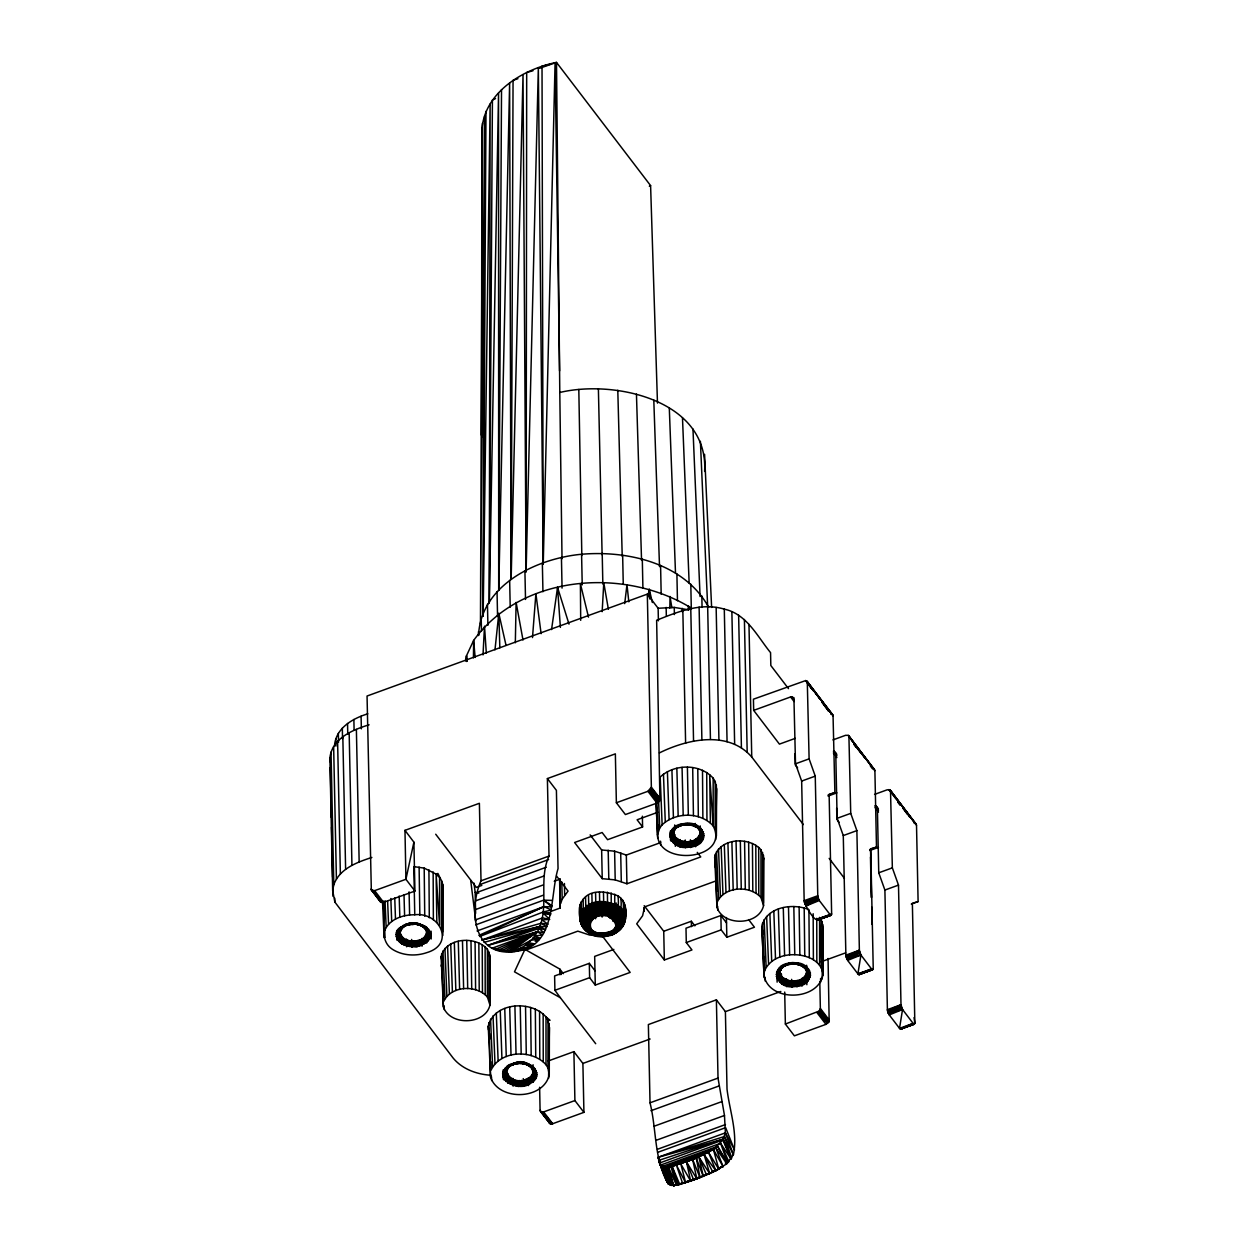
<?xml version="1.0" encoding="UTF-8"?>
<svg xmlns="http://www.w3.org/2000/svg" width="1248" height="1248" viewBox="0 0 1248 1248"><rect width="100%" height="100%" fill="white"/><g stroke="black" fill="none" stroke-linecap="round" stroke-linejoin="round"><path stroke-width="1.5" d="M481.494 435.209L481.884 135.268C480.402 94.848 521.227 69.498 556.499 62.4L650.598 185.609L657.478 403.104M489.965 1005.046L487.391 996.996L487.391 949.276C475.66 935.532 445.692 937.404 441.09 956.686L443.383 1006.855C449.842 1026.09 485.394 1025.107 489.965 1005.046L490.105 957.7L487.391 949.276M559.572 370.937L555.079 62.79L543.239 564.221L538.34 67.782L526.094 571.802L526.687 72.478L532.99 70.746M547.95 1067.929L546 1064.716L546.016 1016.98C531.367 999.851 493.974 1002.175 488.233 1026.23L490.558 1077.133C498.701 1101.36 543.504 1100.128 549.26 1074.856L549.401 1027.51L548.044 1020.334L546.016 1016.98L550.04 1020.287L548.044 1020.334L547.95 1067.929L549.26 1074.856M657.493 834.803L659.755 827.97L662.142 824.834L660.192 777.052C674.185 763.698 700.019 763.464 713.17 778.159L713.154 825.895C730.205 859.404 658.804 867.282 657.493 834.803L656.058 802.573M763.558 905.58L760.968 897.53L760.984 849.81C749.237 836.066 719.269 837.938 714.667 857.22L716.96 907.39C723.419 926.624 758.987 925.642 763.558 905.58L763.682 858.234L760.984 849.81M819.593 965.25L819.593 917.514L821.824 921.476L822.978 928.044L822.838 975.39C817.315 1001.848 766.99 1001.941 763.932 974.158L761.81 926.78C765.866 906.797 792.683 902.788 808.922 909.636L809.312 957.668C816.442 960.632 823.274 967.091 822.838 975.39M820.591 982.223L820.591 978.463M441.527 928.574L441.62 880.963L437.908 873.475L436.114 874.115L424.195 868.109L413.821 866.627L414.757 914.768C439.452 911.711 455.785 944.018 426.91 952.598C416.021 956.358 403.416 955.781 393.385 949.9C376.444 940.056 387.941 917.233 383.354 902.273M442.619 931.991L442.759 884.52L441.62 880.963M442.837 935.501L442.759 884.52M481.619 435.505L482.212 128.185M483.116 616.06L484.63 115.892L480.464 623.969L482.446 123.193M501.524 89.591L498.701 590.444L498.545 92.992L489.31 602.8L490.136 104.052L483.132 616.06L485.987 111.337M488.935 999.554L489.029 951.943M489.809 1002.269L489.934 954.782M548.574 1078.334L549.401 1027.51M549.058 1071.346L549.182 1023.875M715.104 829.109L715.198 781.498L713.17 778.159M715.728 839.514L716.555 788.689L715.198 781.498M716.212 832.525L716.336 785.054M716.414 836.035L716.555 788.689M762.512 900.089L762.606 852.478M763.386 902.803L763.511 855.317M822.151 978.869L822.978 928.044M822.635 971.88L822.76 924.409M481.931 436.925L482.352 316.025M526.094 571.802L523.021 74.584L511.15 579.337L513.053 80.309L517.92 78.702M489.278 602.8L492.414 100.027L495.55 98.545M607.417 892.18L607.542 905.081L605.623 915.954C593.674 911.477 582.176 929.651 597.714 932.974C619.726 946.748 636.433 907.904 617.9 895.814C554.83 871.837 577.918 969.946 623.594 924.503L623.501 913.24L624.718 910.634M821.824 921.476L821.543 968.479L819.593 917.514M411.622 923.005C407.706 925.392 396.084 925.626 396.115 934.518C396.583 945.032 410.015 948.137 418.517 946.078C446.129 936.827 420.404 915.923 402.901 925.626L404.29 926.312L411.622 923.005L398.845 928.684L401.482 928.637L407.191 923.988L404.29 926.312M586.326 930.821L585.562 927.56L590.008 922.865L582.613 919.261L580.273 914.332C594.937 901.196 639.21 930.602 599.882 933.41C599.212 938.808 591.911 933.707 592.363 930.212C582.707 935.189 578.354 919.043 580.538 912.35L586.872 919.105L588.058 932.084L593.861 933.161L605.514 932.958C605.639 940.618 592.067 933.722 588.058 932.084C577.933 926.359 579.883 913.879 580.07 904.285M473.444 657.899L473.632 640.427C521.648 574.142 624.796 567.013 691.392 608.119M669.864 608.135L670.004 596.45L671.876 607.776M584.189 917.124C580.991 922.849 585.967 937.31 593.892 931.336C595.296 936.718 609.664 939.354 609.414 932.334L619.414 927.904L624.92 920.681C622.814 938.558 586.154 942.037 586.716 921.976C591.926 906.142 627.526 912.818 616.559 930.15C607.636 942.63 575.718 929.136 593.798 916.656C605.904 907.608 629.959 924.784 609.523 933.457L606.637 933.145C610.88 940.196 621.442 927.514 623.719 923.286M515.33 642.782L516.11 602.425L523.006 640.037M658.398 620.833L658.133 608.275L647.322 594.126L367.052 696.025L371.327 889.949L380.344 901.742L382.465 902.71L414.929 891.072L405.928 879.278L404.976 830.341L479.388 803.291L481.01 880.807C468.296 909.652 473.101 957.544 514.691 951.522C556.982 947.482 549.26 897.577 558.043 868.592L556.405 790.358L547.388 778.565L615.358 753.854L616.372 802.76L625.388 814.554L656.947 803.088L659.927 800.545L656.635 620.272C677.836 611.77 701.173 602.207 724.292 609.133C746.772 613.954 757.318 636.433 770.562 652.642L770.827 665.512L788.471 688.631M498.732 590.444L509.621 83.07L511.087 579.353M611.208 892.96L611.239 905.83L607.792 916.406C601.115 910.057 589.836 907.234 581.49 911.726L580.273 914.332M682.796 824.99L680.176 825.88L679.037 825.037L685.058 824.788L685.199 823.54C705.463 819.952 711.766 846.222 689.161 847.08C668.413 851.261 661.986 824.398 685.199 823.54L682.547 825.193L676.478 826.16L678.007 826.847L682.796 824.99L682.921 823.898L672.422 829.218L674.528 829.452L678.803 825.396L671.018 831.059L674.123 830.482L677.087 826.488L670.098 833.024L673.39 832.057L675.667 827.752L670.472 839.108L673.686 836.94L673.873 830.7L671.611 840.996L674.606 838.469L674.154 835.396L675.215 840.98L677.633 845.442L679.692 840.294L675.043 836.862L676.946 842.26L680.3 846.362L681.751 841.012L679.692 840.294L683.701 844.6L689.161 847.08L688.6 841.558C696.15 841.792 703.622 833.617 698.662 826.628L696.946 827.237L692.281 825.193L681.814 824.226C697.242 820.622 714.652 838.796 691.688 845.567C669.536 851.62 663.156 824.32 687.523 823.446L687.632 824.694L692.047 824.086L695.947 825.755L700.175 831.012L703.451 831.73L700.456 835.91C695.854 848.812 667.212 844.334 674.575 829.171L669.817 837.112L672.313 836.191L673.655 833.851L675.246 844.21L677.851 839.342L681.252 844.085L686.15 847.189L686.275 841.651L681.751 841.012L686.26 844.802L692.094 846.612L690.877 841.199L695.885 842.65L701.501 841.62L698.131 837.33L701.329 836.8L704.09 833.726L701.579 833.305L700.128 831.23M788.986 964.548L791.497 964.142L791.622 962.894C768.409 963.752 774.836 990.631 795.584 986.435C816.114 986.107 813.727 961.381 793.946 962.801L782.917 965.515L784.43 966.202L789.344 963.253L789.22 964.345L788.237 963.581C797.332 959.462 803.306 968.713 809.874 971.084L806.894 975.265C799.64 993.158 763.948 975.796 787.192 963.877L786.599 965.234L780.686 966.935L782.527 967.403L785.226 964.751L777.442 970.414L780.562 969.836L783.51 965.843L776.131 974.423L779.501 973.05L780.296 970.055L778.034 980.351L781.466 976.217L779.984 971.63L779.641 982.067L782.324 979.196L782.714 977.543L781.466 976.217L783.37 981.614L786.724 985.717L788.174 980.366L782.714 977.543L785.413 982.66L789.594 986.31L790.39 980.819L788.174 980.366L792.683 984.157L798.533 985.967L797.3 980.554C804.164 979.867 809.437 972.02 805.1 965.983L803.369 966.592L794.196 963.004L794.056 964.049L785.46 964.392L786.599 965.234L791.622 962.894M614.749 894.192L614.687 907.031L609.804 917.108C604.079 909.199 592.441 906.142 583.346 909.293L581.49 911.726L582.769 915.642L586.139 919.183L590.694 921.383L584.906 925.486L584.407 928.777L591.131 928.902L591.599 932.615L595.795 935.111L597.714 932.974M407.129 924.768C384.54 932.802 406.552 951.241 421.309 945.266L419.437 940.025L425.958 939.713L430.232 937.279C423.727 936.562 428.797 929.386 425.084 926.094L423.509 926.718L414.18 923.099L408.236 923.692L408.907 924.643L416.239 923.099C415.834 925.018 419.406 925.532 420.03 923.941L426.052 929.152L427.331 932.318L430.513 933.192C424.024 941.975 402.698 945.781 399.984 931.741L400.062 939.167L401.669 943.675L404.274 938.808L410.077 944.33L415.584 946.546L415.022 941.023L422.432 942.349L427.908 941.086L424.554 936.796L427.331 932.318L427.112 927.592C422.448 928.98 419.281 921.851 414.18 923.099C414.695 924.83 410.904 924.955 411.169 923.224L416.645 924.331L417.175 923.348M483.007 654.904L484.505 626.168L486.33 653.25M623.501 913.24L616.262 919.714L616.403 930.93L615.17 933.145L601.895 935.984L595.686 932.272C579.93 939.323 580.039 909.09 596.95 910.447C613.891 903.724 635.185 926.718 610.974 934.534L608.743 932.537C621.863 933.457 628.649 919.339 625.248 907.936M667.243 1182.199L659.35 1162.434L668.148 1183.837L673.702 1185.6L690.674 1181.092L715.884 1170.749L726.773 1163.744L733.403 1154.696L725.369 1132.856L724.48 1115.462L718.021 1078.085L716.383 999.835L648.367 1024.561L650.021 1102.811C656.573 1129.206 653.983 1157.723 667.243 1182.199L659.568 1163.011L722.857 1140.001L725.369 1132.856L658.055 1157.333L659.74 1160.796M602.16 611.676L603.782 582.8L608.4 609.32M617.9 895.814C619.102 903.583 618.509 912.959 611.614 918.029C607.386 908.731 595.234 905.221 585.78 907.109L583.346 909.293L584.516 913.349L587.605 917.28L591.755 919.994L584.766 923.348L583.05 926.515L583.518 928.06M535.205 941.288L538.762 939.713L533.083 937.981L539.947 938.2L534.659 936.062L542.459 934.97L537.42 931.726L487.781 945.438L539.105 928.418L543.785 932.708L537.42 931.726L504.754 951.272C519.792 952.536 533.224 941.632 539.105 928.418C549.026 905.346 538.465 879.263 549.011 856.081L547.388 778.565M688.288 609.866L688.522 606.013L688.927 609.82M595.795 935.111C591.973 935.641 587.886 931.164 590.273 927.482L585.562 927.56L582.083 925.704L585.187 921.227L593.143 918.746L588.463 914.207L585.78 907.109C602.129 891.212 639.881 912.756 613.751 929.37L620.022 929.51L623.719 924.097L625.295 915.268L625.092 905.221M619.211 917.857L619.039 930.088L614.468 933.379L610.272 934.128M620.584 897.796C622.175 905.549 620.974 915.268 613.142 919.168C610.958 908.809 598.244 904.472 588.728 905.252L588.51 895.206M532.49 637.588L535.891 593.674L541.102 633.672M622.721 900.073C624.671 907.811 622.877 917.779 614.359 920.462C614.656 909.542 601.489 903.942 592.098 903.755L591.88 893.708M621.644 915.673C623.906 923.161 621.988 931.632 613.626 933.348L610.678 931.679C625.451 931.897 629.179 908.45 614.952 904.238M681.814 824.226L684.762 823.758C684.481 825.505 688.288 825.396 687.757 823.633C699.208 822.931 708.115 839.764 693.716 843.617C683.81 849.81 663.499 837.314 676.728 827.674M624.234 902.569L624.92 920.431L621.691 927.326L619.024 929.963M494.988 649.818L498.81 613.376L506.048 645.419M795.257 738.364L779.423 744.12L753.667 710.377L790.592 696.961L793.915 697.648L795.506 763.807L801.653 781.076L804.164 900.697C804.913 906.064 816.005 923.926 818.033 918.856M831.246 915.205L817.19 920.166L831.246 915.205L831.636 913.91L829.124 794.29L834.881 792.605L833.04 715.244L805.709 680.566L753.433 699.192L753.667 710.377M551.273 911.274L560.18 908.029L560.149 878.67M726.523 922.912L720.876 915.502L685.994 928.184L686.291 942.536L691.954 949.946L664.342 959.993L636.714 923.816L642.595 915.751L644.592 906.89L716.617 880.698M515.393 1064.014L518.014 1063.436L518.045 1062.36L513.022 1064.7L511.883 1063.858L515.767 1062.719L510.853 1065.667L509.34 1064.981L515.393 1064.014L515.767 1062.719C527.218 1057.337 541.507 1074.356 525.876 1079.395C514.566 1086.587 496.969 1069.255 513.614 1063.343L513.022 1064.7L507.109 1066.4C492.398 1079.582 519.293 1092.343 530.275 1083.498C547.108 1074.715 527.452 1057.009 514.66 1063.046C524.363 1060.535 544.565 1071.658 528.731 1081.47C516.766 1089.598 493.943 1075.542 511.649 1064.216L503.864 1069.879L506.969 1069.302L509.933 1065.308L502.96 1071.845L506.236 1070.878L508.513 1066.572L502.554 1073.888L505.05 1073.264L506.407 1071.096L506.064 1081.532L509.137 1077.008L511.82 1082.125L516.017 1085.776L516.812 1080.284L521.664 1083.529L527.732 1084.621L525.876 1079.395L530.634 1080.269L535.735 1078.6L533.395 1077.289L532.054 1074.746L534.518 1073.873L536.297 1070.55L533.021 1069.832L529.136 1064.216L527.748 1065.012L520.619 1062.469C518.138 1065.542 510.323 1061.954 507.109 1066.4L509.574 1066.51M624.702 603.626L626.98 584.672L628.82 601.832M408.236 923.692C424.554 919.464 440.372 939.666 418.158 945.142L408.174 940.477L406.723 945.828L403.213 941.959L400.577 934.861L399.079 937.529L396.88 938.574L402.074 927.217L400.343 930.134L397.441 930.524L403.51 925.954L399.266 933.41L396.115 934.518L405.226 924.862L402.074 927.217L399.594 931.741L396.521 932.49L407.191 923.988M551.554 629.569L557.544 587.371L569.01 624.14M874.661 769.735L848.905 736.008L850.73 813.368L856.877 830.622L859.373 950.243L860.933 955.016L857.906 973.861L859.045 974.704L873.241 968.869L870.745 848.78L876.486 847.096L874.895 770.64L848.281 735.368L845.582 735.306L832.946 739.908M916.282 824.242L890.51 790.499L892.351 867.859L898.498 885.113L900.994 1004.734L902.538 1009.507L899.527 1028.352L900.666 1029.21L914.846 1023.36L912.366 903.287L918.107 901.586L916.516 825.146L889.886 789.859L887.203 789.797L874.567 794.399M400.842 929.479L399.079 937.529L399.641 942.178L402.698 937.654L407.597 943.816L412.573 946.655L412.698 941.117L420.233 943.332L426.067 942.724L423.134 938.075L428.314 934.643L429.874 931.195L426.816 930.68L422.698 924.862L420.966 925.517L418.47 923.551L411.466 924.222M647.322 594.126L651.362 787.145L647.93 791.294L616.372 802.76M819.796 981.568L820.357 1008.431L819.156 1011.083L785.366 1024.046L794.383 1035.84L825.942 1024.358L829.171 1021.285L828.064 958.464M647.899 596.825L649.272 589.274L652.361 602.503M900.666 1029.21L901.274 1027.853M490.948 1075.246C476.83 1074.403 462.181 1069.13 453.024 1057.914L334.838 902.039L332.67 890.542L329.893 757.91C331.968 738.379 352.716 729.768 369.096 724.807M334.604 744.744C336.336 727.787 353.028 718.271 367.801 713.825M332.67 890.542L333.809 884.738L331.032 752.107M465.473 661.003L466.518 655.715L473.632 640.427L475.145 657.478M478.514 635.544C480.87 584.61 536.858 558.418 581.584 554.252C628.274 550.274 684.403 563.316 708.677 607.246M442.26 891.758L442.978 888.155M441.667 953.784L443.383 1006.855M488.935 1022.627L490.558 1077.133M704.621 471.432C708.692 400.265 614.578 379.376 559.79 392.48L562.021 558.745M611.426 903.006C620.615 907.249 625.888 922.88 614.812 927.982L620.599 927.904L623.719 924.097L625.17 916.531L624.437 912.616L620.802 907.842M623.719 924.097L625.451 917.982L622.58 926.546M715.244 854.318L716.96 907.39M763.121 861.136L763.682 858.234M763.932 974.158L764.618 970.679L762.512 923.161M597.574 932.786C597.574 940.384 609.851 933.114 613.096 931.258L612.565 934.066C601.271 936.686 585.718 931.991 580.07 920.977C582.894 900.557 618.462 898.934 624.764 917.779L620.552 921.96L615.716 923.411C621.41 913.286 608.743 903.708 599.68 902.054L599.477 892.008M404.976 830.341L413.899 842.166L405.928 879.278L374.65 890.651L371.327 889.949L382.465 902.71L373.448 890.9M624.39 923.052L625.326 919.23L624.437 912.616M441.09 966.108L442.182 962.442L441.09 956.686M714.683 866.642L715.759 862.976L714.667 857.22M560.68 903.552L562.177 899.168L568.058 891.103L556.546 876.034M624.92 920.431L625.295 915.268M617.822 931.476L623.594 924.503M589.571 932.864L588.151 929.557L589.789 925.969L583.502 924.908L580.538 922.147C583.518 901.54 621.707 900.557 624.218 921.539L620.677 924.097L615.81 924.955C623.875 916.172 612.706 904.238 603.673 901.898L603.455 891.852M514.66 1063.046L523.021 1063.717L523.598 1062.703L527.748 1065.012M690.752 823.883L690.175 824.897L689.832 823.633L687.57 824.522M797.176 963.238L796.614 964.252L788.237 963.581M333.809 884.738C339.534 868.639 357.037 862.259 371.873 857.438M384.602 930.79C389.22 919.058 403.12 914.644 414.757 914.768M443.758 1001.317C451.23 985.592 476.393 984.547 487.391 996.996M491.041 1070.144C500.448 1050.332 532.147 1049.022 546 1064.716M717.335 901.852C724.807 886.127 749.97 885.082 760.968 897.53M764.618 970.679C771.872 954.346 794.243 951.553 809.312 957.668M400.343 930.134L396.24 936.577L398.518 935.797L400.078 933.317L401.466 940.649L404.056 944.908L406.115 939.76L412.667 944.533L418.517 946.078L417.284 940.664L424.367 941.132L429.312 939.245L425.63 935.392L428.204 932.864L428.719 929.308L425.88 929.152L422.37 925.22L418.47 923.551M621.863 925.72C617.666 931.476 609.398 937.17 602.144 933.598L601.801 936.218L598.182 935.875M623.22 925.595L620.022 929.51M675.246 829L669.708 835.052L672.204 834.444L673.561 832.276L673.218 842.712L676.276 838.188L678.974 843.305L683.171 846.955L683.966 841.464L688.818 844.709L694.886 845.801L693.03 840.575L697.788 841.448L702.889 839.779L700.549 838.469L699.208 835.926L703.81 837.814L699.364 840.044L694.996 839.701L697.429 844.678L691.33 844.303L686.275 841.651L693.716 843.617L699.66 843.258L696.712 838.609L700.549 838.469L704.215 835.77L700.783 834.272L700.69 828.126L698.677 828.516L695.947 825.755L684.762 823.758L694.902 826.192L696.29 825.396L700.175 831.012M725.306 1163.058L728.879 1161.763L720.58 1143.277L727.631 1162.933L717.616 1146.335L662.579 1166.35L668.772 1184.305L660.847 1164.992L665.137 1167.114L672.11 1166.412L696.259 1158.097L713.435 1149.548L722.857 1140.001L731.047 1159.018L720.58 1143.277L660.847 1164.992L668.148 1183.837M610.974 934.534L612.565 934.066M619.414 927.904C616.45 930.79 601.832 941.21 601.536 933.114L591.022 933.613L590.039 920.743L586.872 919.105M680.768 824.522L676.104 828.048M508.95 1066.868L513.614 1063.343M806.567 970.601L808.002 972.66L810.514 973.081L807.768 976.154L804.554 976.7L807.924 980.975L802.308 982.004L797.3 980.554L792.698 981.006L797.768 983.658L803.852 984.032L801.419 979.056L805.787 979.399L810.233 977.168L805.646 975.281L806.972 977.824L809.328 979.134L804.211 980.803L799.453 979.93L801.31 985.156L795.257 984.064L790.39 980.819L792.698 981.006L792.574 986.56L787.691 983.455L784.274 978.697L781.669 983.564L780.094 973.206L778.736 975.546L776.256 976.466L782.09 967.106L779.813 971.412L776.537 972.379L787.192 963.877M403.385 926.749C379.829 952.879 451.292 946.53 420.966 925.517M662.142 824.834C675.605 811.949 700.518 811.746 713.154 825.895L709.691 774.649L710.408 822.962M621.41 927.966L616.964 931.804L612.362 930.618C624.156 929.105 626.558 912.959 618.119 905.861M783.151 967.044L780.952 968.807L778.846 968.573L786.989 965M612.144 934.487L619.039 930.088M616.465 929.76L613.064 932.412L607.152 934.144L604.406 933.504L605.186 936.094L608.821 935.454M502.928 950.368L512.054 951.491L508.03 951.288L537.42 931.726L492.336 948.121L495.628 948.605M406.879 925.22L405.444 924.503L409.344 923.364L409.157 924.565L400.686 927.03L402.371 927.529L405.132 925.642M618.524 930.899L614.468 933.379M508.092 1067.82L505.268 1068.038L513.412 1064.466M859.045 974.704L873.241 968.869L859.654 973.346M678.007 826.847L680.566 825.646M402.371 927.529L404.804 926.141M512.054 951.491L501.54 950.929L537.42 931.726L511.29 951.007L518.138 950.477M520.478 1063.514L520.369 1062.266L518.014 1063.436L517.608 1062.578L525.486 1064.216L526.469 1063.296L532.1 1068.319L535.158 1068.662L533.629 1073.093C531.32 1086.961 502.226 1084.73 506.719 1069.52L504.457 1079.816L507.889 1075.682L509.792 1081.08L513.146 1085.183L514.597 1079.832L519.106 1083.623L524.94 1085.432L523.723 1080.019L528.731 1081.47L534.347 1080.44L530.977 1076.166L534.175 1075.62L536.936 1072.547L534.425 1072.126L532.99 1070.066M791.591 963.971C767.754 965.078 779.08 991.567 798.127 984.922C819.047 980.351 805.6 960.617 791.185 963.113L799.063 964.751L800.046 963.83L803.369 966.592M872.399 969.712L858.515 974.501L871.51 968.916L860.933 955.016L846.737 958.854L859.654 951.99L845.91 956.311L847.642 960.414L857.906 973.861L871.51 968.916L872.399 969.712L859.435 974.47L872.867 969.696M914.02 1024.202L900.136 1028.992L913.13 1023.407L902.538 1009.507L888.342 1013.345L901.274 1006.496L887.531 1010.802L889.262 1014.92L899.527 1028.352L913.13 1023.407L914.02 1024.202L901.056 1028.96L913.13 1024.062M817.892 896.875L804.289 901.82L806.021 905.923L818.719 899.418L817.768 895.752L815.256 776.131L809.11 758.862L807.284 681.517L833.04 715.244M649.334 186.202L650.598 185.609M475.722 924.862L543.738 900.136L551.803 906.89L543.956 906.641L479.606 936.515L543.66 911.836L551.476 910.026L543.956 906.641L477.048 930.961M887.531 1010.802L900.994 1004.734L887.39 1009.679L887.531 1010.802L889.262 1014.92L902.538 1009.507M612.893 921.211L616.262 919.714M611.614 934.658L615.748 932.646M478.858 935.376L543.956 906.641M499.106 949.853L495.284 949.354L537.42 931.726L498.373 950.29L506.75 950.867L501.54 950.929M846.238 957.59L859.654 951.99M846.737 958.854L860.075 953.285M887.858 1012.081L901.274 1006.496M888.342 1013.345L901.68 1007.776M806.021 905.923L819.312 900.526L830.201 914.784L816.286 919.37M847.642 960.414L860.933 955.016M539.542 68.312L556.499 62.4L559.79 392.48M520.416 1063.343L522.678 1062.454L522.818 1063.546C545.033 1065.137 533.848 1089.676 516.298 1084.715C494.504 1082.234 506.142 1058.616 523.302 1063.421M794.009 963.877L796.255 962.988L796.614 964.252L801.341 965.546L802.714 964.751L805.678 968.854L808.735 969.197L806.894 975.265L806.348 973.752L810.638 975.14L806.972 977.824L803.135 977.964L806.083 982.628L800.14 982.972L795.023 980.912L795.584 986.435L790.14 983.954L786.115 979.649L784.056 984.797L781.638 980.335L780.577 974.75L779.282 977.262L776.896 978.463L781.014 968.526C767.38 992.612 825.614 985.53 802.76 966.28L800.53 964.158L794.056 964.049L793.946 962.801M518.279 950.134L514.691 951.522L508.03 951.288M529.074 945.937L534.472 943.847L528.575 942.755M717.616 1146.335L726.773 1163.744L715.759 1147.77L666.962 1167.098L673.702 1185.6L678.974 1183.556M719.519 1167.941L723.044 1166.584L715.759 1147.77L665.137 1167.114L671.112 1185.366L663.718 1166.693L669.77 1185.023L662.579 1166.35M723.044 1166.584L719.363 1167.863L723.044 1166.584L713.435 1149.548L666.962 1167.098L671.939 1185.569L665.137 1167.114M817.643 920.15L830.778 915.221M487.781 945.438L539.885 926.437L546.889 926.656L541.164 923.239L481.915 939.978L542.646 917.904L549.572 919.339L543.41 913.318L550.883 913.567L543.66 911.836M659.412 752.903C687.32 739.05 728.348 730.174 751.748 757.006L803.353 824.585M657.821 812.261L637.104 819.78L642.595 826.956L607.589 839.686L602.113 832.51L574.61 842.509L602.238 878.67L615.202 879.887L626.933 883.771L700.752 856.924L697.273 852.368M795.506 763.807L809.11 758.862M481.01 880.807L549.011 856.081M480.574 884.302L548.59 859.576M481.806 885.425L476.33 887.406L435.708 834.226M478.202 891.992L546.218 867.251M801.653 781.076L815.256 776.131M475.987 900.713L544.003 875.987M475.145 909.698L543.161 884.972M554.237 881.275L559.588 879.325L560.18 908.029M590.132 834.896L601.645 849.966L614.609 851.183L626.324 855.067L660.535 842.618M475.316 919.932L543.332 895.19M828.079 795.07L834.881 792.605M828.079 796.052L836.878 792.854M845.77 955.188L859.373 950.243L845.91 956.311L843.274 835.567L837.127 818.314L850.73 813.368M601.848 908.45L616.496 903.131M843.274 835.567L856.877 830.622M869.684 849.576L876.486 847.096M869.7 850.543L878.483 847.361M613.86 949.416L594.672 956.389L595.28 985.093L630.162 972.41L602.534 936.25L589.571 935.033L577.84 931.148L524.363 950.602L514.504 971.818L560.399 997.776L595.702 1043.718M664.342 959.993L663.733 931.273L691.345 921.242L694.871 925.844M594.984 970.741L589.321 963.331L554.611 975.952L554.908 990.304L560.399 997.776M554.908 990.304L589.618 977.683L589.321 963.331M686.291 942.536L721.172 929.854L720.876 915.502M887.39 1009.679L884.894 890.058L878.748 872.804L892.351 867.859M804.164 900.697L817.768 895.752M804.617 903.084L818.22 898.139L805.116 904.363L818.719 899.418L819.312 900.526M721.172 929.854L726.835 937.264L754.447 927.233L748.628 919.62M884.894 890.058L898.498 885.113M819.733 918.247L831.636 913.91M817.939 919.698L831.542 914.753M911.305 904.067L918.107 901.586M548.278 1060.956L573.893 1051.643L582.894 1063.436L583.924 1112.358L552.646 1123.73L549.962 1123.668L540.088 1110.33L539.62 1087.304M821.137 961.756L845.614 952.864M582.894 1063.436L650.114 1039.007M724.448 1136.507L731.749 1158.113L723.216 1139.206L658.055 1157.333L724.448 1136.507L733.403 1154.696C737.927 1132.81 729.596 1110.782 727.022 1089.161L725.4 1011.629L780.827 991.474M540.088 1110.33L540.946 1111.874L543.644 1111.921L574.907 1100.564L573.893 1051.643M650.021 1102.811L718.021 1078.085M650.941 1110.72L718.942 1085.994M653.921 1126.304L721.937 1101.578M656.464 1140.188L724.48 1115.462M657.462 1149.283L725.478 1124.557M657.634 1152.372L725.65 1127.646L734.51 1149.938L725.369 1132.856M682.687 1183.354L696.852 1178.845L686.478 1161.841L690.674 1181.092L680.753 1163.838L685.682 1182.792L676.463 1165.226L682.734 1183.697L673.702 1185.6L668.32 1167.098L708.568 1152.466L718.786 1169.204L711.563 1171.825M679.037 1183.775L673.702 1185.6L700.066 1177.628L696.259 1158.097L668.32 1167.098L676.541 1185.257L670.909 1166.63L678.148 1184.898L680.909 1183.915L679.801 1184.524L672.11 1166.412L692.64 1159.517L700.066 1177.628L682.656 1183.354M901.056 1028.96L914.488 1024.202M712.218 1172.044L715.884 1170.749L708.568 1152.466M696.852 1178.845L692.64 1159.517L668.32 1167.098L704.106 1154.696L715.884 1170.749M705.728 1174.664L712.842 1172.246L704.106 1154.696L709.722 1173.666L697.117 1177.847M908.06 1025.606L913.162 1023.922M668.32 1167.098L698.864 1157.005L709.722 1173.666M605.514 932.958L597.761 934.846L591.022 933.613M666.494 1179.017L666.962 1181.669L658.648 1160.422L723.216 1139.206L731.047 1159.018M673.702 1185.6L679.177 1183.837M690.113 1180.312L706.54 1175.023L698.864 1157.005L703.295 1176.349L686.65 1181.56M521.586 949.447L530.213 946.842L525.658 945.142L534.472 943.847M522.818 1063.546L524.893 1062.906L525.486 1064.216M406.006 925.096L416.894 924.019M786.599 965.234L789.22 964.345M513.022 1064.7L515.642 1063.811M484.099 942.396L539.885 926.437L545.548 929.729L539.105 928.418M543.239 564.221L542.022 66.3L549.853 64.334M481.915 939.978L539.885 926.437M542.022 66.3L547.825 64.99M682.547 825.193L685.152 824.616M692.047 824.086L694.902 826.192M525.127 1064.014L526.952 1063.624L529.792 1066.057L531.508 1065.449L533.021 1069.832M408.595 924.331L414.118 923.785M408.907 924.643L411.559 924.175M606.809 932.755L609.414 932.334C605.686 933.894 594.095 939.37 593.783 932.006L585.515 930.212M609.398 933.488L597.636 933.941L584.922 929.386M609.289 934.409L601.614 935.158L590.616 932.896M609.102 935.064L597.932 935.501M530.213 946.842L520.697 948.168L524.503 949.744L514.504 950.414L518.341 951.163L511.29 951.007L531.461 939.978L538.762 939.713M609.523 933.457C628.508 932.833 618.977 907.92 603.564 911.461C591.677 908.778 576.67 924.784 590.538 932.88M796.396 964.08L802.37 965.11L806.598 970.367M527.264 1064.762L528.793 1064.575L531.523 1067.336L533.536 1066.946L533.629 1073.093L537.061 1074.606L533.395 1077.289L529.558 1077.43L532.506 1082.094L526.562 1082.437L521.446 1080.378L522.007 1085.9L516.547 1083.42L512.538 1079.114L510.479 1084.262L508.061 1079.801L507 1074.216L506.688 1078.334L508.092 1083.03L510.697 1078.163L514.098 1082.921L518.996 1086.025L519.121 1080.472L524.176 1083.124L530.275 1083.498L527.842 1078.522L532.21 1078.865L536.656 1076.634L533.317 1074.731L532.49 1068.522L529.183 1065.745M658.133 608.275L674.248 607.402L688.319 609.773M549.572 919.339L542.069 919.979L547.981 924.206L541.164 923.239M684.918 824.491L687.695 824.382M791.357 963.846L794.134 963.737M696.337 826.925L700.05 829.982L702.296 829.842L700.456 835.91L700.69 832.619L698.755 828.235L693.623 824.476L692.281 825.193M802.76 966.28L805.1 967.871L807.128 967.481L807.206 973.627L806.068 969.056L804.383 967.481M552.115 900.416L543.738 900.136L551.928 905.752M517.67 949.525L524.503 949.744M495.284 949.354L500.479 949.541M585.92 905.518L601.942 907.546L609.991 918.091M416.645 924.331L414.008 924.082L413.946 922.912M418.564 924.316L423.93 926.375L426.769 931.57M830.918 714.293L831.979 714.402L806.66 680.862L819.889 699.098M837.127 818.314L835.754 753.059L833.414 751.187L836.924 755.789M872.539 768.784L870.34 765.742L873.6 768.908L848.281 735.368L864.817 758.144M878.748 872.804L877.375 807.55L875.02 805.678L878.545 810.28M914.16 823.274L915.221 823.399L889.886 789.859M590.242 930.79L587.215 930.322L582.847 927.17L582.052 914.846M543.41 913.318L550.711 914.597M595.577 892.632L595.78 902.678C604.984 903.661 618.244 911.024 615.233 921.898L619.897 919.885L623.267 916.484L624.328 913.895L622.924 910.12M474.006 883.116L475.16 892.382L478.811 893.131M594.75 935.173L598.463 935.953M416.302 923.848L419.562 924.565M416.442 924.284L419.141 924.846M549.338 1123.028L552.646 1123.73L543.644 1111.921M422.51 926L425.88 929.152M587.09 929.152L584.548 928.356L581.365 924.721L579.914 918.278C584.36 898.794 618.899 897.842 625.17 916.531M591.583 934.066L595.249 935.282M418.782 924.768L421.45 925.657M424.102 927.186L425.178 927.701C437.315 947.014 390.842 948.854 400.998 928.637L398.034 940.462L401.45 936.328L405.288 943.02L409.578 946.421L410.389 940.93L417.815 944.034L423.852 944.143L421.403 939.167L427.175 938.122L430.638 935.236L427.44 933.988L426.644 932.287M588.058 932.084L592.254 934.253M420.638 925.049L423.509 926.718M582.426 926.094L584.407 927.17M607.62 902.226C616.746 905.393 625.404 919.464 615.498 926.5L622.783 924.986C626.496 899.699 572.489 904.457 584.407 928.777M525.377 949.603L559.806 969.072L563.316 973.674M799.063 964.751L798.47 963.44M580.928 923.614L582.27 924.893M588.744 932.599L586.763 929.526L589.696 924.409L584.766 923.348L581.131 920.65L587.605 917.28L596.747 916.828L593.814 911.368L592.098 903.755M828.594 1022.362L818.111 1011.956L827.674 1023.344L816.925 1012.565L825.942 1024.358L829.171 1021.285L820.17 1009.492L828.594 1022.362L819.156 1011.083M436.114 874.115L439.592 877.625L439.577 925.361L436.114 874.115L436.831 922.428M552.646 1123.73L542.443 1112.186L550.898 1123.98L540.946 1111.874M807.503 682.422L833.274 716.149M849.124 736.913L874.895 770.64M890.744 791.404L916.516 825.146M834.475 751.312L836.815 754.369M876.08 805.802L878.436 808.876M791.794 696.696L794.134 699.769M790.592 696.961L794.102 701.563M833.383 752.981L836.893 757.583M875.004 807.472L878.514 812.074M797.628 767.941L795.272 764.884L795.038 753.683M839.233 822.448L836.893 819.374L836.659 808.174M829.156 858.374L844.412 878.342M651.362 787.145L660.364 798.938L651.175 788.206L659.927 800.545L650.161 789.797L659.178 801.59M820.357 1008.431L829.358 1020.224M649.132 790.686L658.133 802.48M647.93 791.294L656.947 803.088M716.383 999.835L725.4 1011.629M644.171 905.658L663.733 931.273M589.618 977.683L595.28 985.093M574.907 1100.564L583.924 1112.358M374.65 890.651L383.651 902.444M371.093 889.044L380.344 901.742M540.322 1111.235L549.962 1123.668M895.83 798.751L888.95 789.547L891.134 792.652M898.123 801.824L900.401 804.882M902.694 807.955L907.28 814.086M854.209 744.26L861.089 753.449M813.743 691.298L805.709 680.566L811.169 688.288M821.761 702.031L828.625 711.22M890.994 791.372L900.916 805.054M903.131 808.08L909.745 817.206M822.104 702.14L828.719 711.251M897.686 801.918L899.87 805.007M853.882 744.323L856.066 747.412M659.864 1161.467L658.211 1158.16L665.808 1177.285M658.648 1160.422L665.777 1177.332M686.478 1161.841L693.701 1180.015M696.259 1158.097L703.295 1176.349M672.11 1166.412L678.148 1184.898M761.81 926.78L763.168 933.956M582.083 925.704L581.287 923.208L583.814 920.322L594.828 917.686L590.975 912.631L588.728 905.252M561.304 974.485L559.806 969.072L559.915 974.813M713.435 1149.548L718.786 1169.204M588.51 617.136L580.398 583.705L580.694 620.334M914.051 1017.604L914.846 1023.36M470.683 880.292L475.769 921.086M467.033 661.393L466.518 655.715L466.612 661.456M557.544 587.371L560.383 627.385M871.759 918.559L872.102 924.394L871.744 907.093M579.524 906.984L579.696 909.698M580.538 922.147L580.382 919.495L583.705 916.921L589.508 915.564L598.853 916.219L595.78 902.678M580.07 920.977L579.914 918.278C584.844 912.241 594.438 913.817 601.084 915.86L599.68 902.054M579.899 919.745L580.445 915.595C586.997 910.697 596.45 912.46 603.361 915.767L603.673 901.898M478.436 631.706L478.639 635.216M488.233 1026.23L488.436 1029.881M426.551 930.696C428.345 945.001 400.967 946.374 399.812 932.615M329.893 757.91L330.127 761.795M383.323 901.087L383.776 910.634M384.68 929.729L385.039 937.373M764.15 956.576L764.4 962.224M765.071 977.309L765.227 981.084M762.029 930.415L764.135 977.668M704.574 454.303L711.625 607.448M700.393 441.293L707.694 607.355M716.508 879.934L716.992 891.244M717.662 906.329L717.834 910.104M649.272 589.274L649.709 598.962M658.055 824.756L658.304 830.404M656.838 800.904L658.18 831.324M656.105 802.386L657.712 838.313M489.575 1033.422L489.824 1039.069M490.823 1061.689L491.072 1067.352M491.494 1076.774L491.65 1080.55M442.182 962.442L442.416 968.089M443.165 985.062L443.664 996.372M444.085 1005.794L444.241 1009.57M382.528 901.852L384.134 937.778M764.135 919.667L766.178 967.325M716.539 851.526L718.583 899.184M692.968 429.016L700.081 596.56M660.598 841.183L660.754 844.943M658.601 801.278L659.755 827.97M490.558 1019.132L492.601 1066.79M442.962 950.992L444.99 998.65M385.024 900.744L386.162 927.436M766.615 916.422L768.565 964.189M718.52 848.921L720.47 896.688M682.484 417.846L689.146 583.05M493.038 1015.888L494.988 1063.655M444.943 948.386L446.893 996.154M387.629 901.368L388.549 924.3M769.876 913.505L771.701 961.381M721.141 846.581L722.966 894.473M669.302 408.112L675.496 572.972M663.452 774.134L665.278 822.026M496.298 1012.97L498.124 1060.847M447.564 946.046L449.389 993.923M390.827 898.498L391.7 921.492M776.786 972.426L777.13 982.16M773.822 911.009L775.507 958.979M724.308 844.584L725.977 892.554M670.301 831.121L670.628 840.856M667.399 771.638L669.084 819.624M653.796 400.124L659.521 566.623M503.147 1069.942L503.474 1079.676M500.245 1010.474L501.93 1058.444M450.731 944.05L452.4 992.02M396.724 930.587L397.051 940.321M394.758 897.983L395.491 919.09M781.186 966.248L781.295 970.133M781.42 974.033L781.716 983.752M778.346 909.012L779.844 957.06M727.912 842.977L729.425 891.025M674.7 824.944L674.809 828.844M674.996 834.662L675.34 846.331M671.908 769.642L673.421 817.69M636.449 394.103L641.55 560.399M507.593 1065.714L507.718 1069.598M507.842 1073.498L508.139 1083.217M504.754 1008.478L506.267 1056.526M454.334 942.443L455.848 990.491M401.466 936.078L401.7 943.847M399.173 896.017L399.844 917.155M498.81 613.376L499.84 647.806M783.276 907.561L784.602 955.672M731.874 841.838L733.2 889.933M676.853 768.206L678.179 816.317M509.699 1007.027L511.025 1055.137M458.297 941.304L459.623 989.399M404.009 894.613L404.602 915.782M786.505 978.931L786.708 986.7M680.066 839.576L680.269 847.345M617.791 390.25L622.222 556.405M512.912 1078.397L513.131 1086.166M406.489 939.042L406.692 946.811M788.486 906.734L789.625 954.86M736.055 841.168L737.194 889.294M682.063 767.38L683.202 815.506M514.909 1006.2L516.048 1054.326M462.478 940.633L463.616 988.759M409.079 891.868L409.625 914.971M791.653 979.352L791.825 987.121M685.23 839.998L685.402 847.766M598.385 388.69L602.113 554.783M518.123 1080.752L518.248 1086.587M411.653 939.463L411.824 947.232M870.542 849.42L871.541 897.484M870.48 857.048L871.322 897.421M784.696 992.066L785.366 1024.046M748.972 624.374L751.748 757.006M744.401 619.492L747.178 752.123M738.629 615.248L741.421 747.88M731.874 611.754L734.651 744.385M724.292 609.133L727.069 741.764M726.414 917.53L726.835 937.264M716.149 607.448L718.926 740.08M707.663 606.762L710.44 739.393M701.828 595.936L702.062 607.417M699.114 607.105L701.891 739.721M690.799 584.158L691.314 609.04M690.768 608.431L693.545 741.062M691.345 921.242L691.47 926.624M682.843 610.74L685.62 743.371M682.219 608.322L682.297 611.91M676.9 573.908L677.461 600.709M674.248 607.402L674.404 614.578M666.151 607.386L666.338 616.356M660.582 565.484L661.175 594.204M642.299 559.151L642.907 587.87M642.361 816.192L642.595 826.956M644.015 907.546L644.093 911.368M622.643 555.095L623.251 583.814M626.324 855.067L626.933 883.771M620.693 852.805L621.301 881.509M614.609 851.183L615.202 879.887M602.207 553.457L602.846 584.064M608.197 850.231L608.806 878.935M601.645 849.966L602.238 878.67M601.942 907.546L602.129 917.108M595.374 907.28L595.608 918.762M581.584 554.252L582.223 584.875M588.962 906.329L589.29 921.632M585.562 897.062L585.78 907.109M583.128 899.246L583.346 909.293M582.956 908.528L583.112 916.188M581.272 901.68L581.49 911.726M561.428 557.482L562.068 588.104M564.424 883.506L564.658 894.988M561.818 881.946L562.177 899.168M542.35 563.035L542.942 591.739M524.909 570.757L525.517 599.461M509.652 580.398L510.214 607.199M497.047 591.677L497.562 616.559M487.453 604.25L487.906 625.31M481.198 617.729L481.478 631.129M475.16 892.382L475.613 913.442M413.899 842.166L414.929 891.072M361.093 716.274L361.358 728.832M356.382 729.44L359.159 862.056M353.87 719.472L354.104 730.236M349.159 732.638L351.936 865.27M347.552 723.466L347.771 734.23M342.826 736.632L345.618 869.263M342.326 728.146L342.545 738.91M338.348 733.356L338.536 742.326M337.6 741.312L340.376 873.943M335.743 738.941L335.899 746.117M333.637 746.522L336.414 879.154M334.76 898.201L334.838 902.039M330.314 767.582L331.36 817.549M331.562 827.159L332.608 877.141M332.81 886.751L333.013 896.36M793.822 906.532L794.758 954.658M740.329 840.996L741.265 889.138M687.398 767.161L688.334 815.303M520.244 1005.997L521.18 1054.123M466.752 940.462L467.688 988.603M796.895 981.1L797.004 986.918M690.425 839.795L690.565 847.564M578.807 389.454L581.833 555.578M523.271 1078.615L523.427 1086.384M416.879 941.195L416.988 947.029M799.11 906.953L799.859 955.079M744.572 841.339L745.306 889.465M692.687 767.598L693.436 815.724M525.533 1006.418L526.282 1054.544M470.98 940.805L471.728 988.931M419.11 867.064L419.843 915.19M801.949 978.338L802.058 986.107M695.292 823.43L695.354 827.315M695.51 838.984L695.62 846.752M528.372 1077.804L528.481 1085.573M421.933 938.449L422.042 946.218M804.196 907.998L804.757 956.093M748.644 842.182L749.19 890.261M697.772 768.643L698.334 816.722M530.618 1007.464L531.18 1055.558M475.067 941.647L475.613 989.726M424.195 868.109L424.741 916.188M806.645 965.266L806.848 984.719M700.222 825.911L700.393 843.414M533.068 1064.731L533.239 1082.234M426.66 927.311L426.816 942.88M752.435 843.492L752.809 891.509M702.499 770.281L702.874 818.314M535.345 1009.102L535.735 1057.134M478.842 942.958L479.232 990.974M428.922 869.747L429.296 917.779M431.122 931.195L431.184 938.995M813.166 913.739L813.384 959.759M755.804 845.239L756.038 893.178M706.727 772.465L706.945 820.404M539.573 1011.286L539.791 1059.224M482.227 944.705L482.461 992.644M433.15 871.931L433.368 919.87M816.754 918.294L816.832 962.317M758.69 847.361L758.784 895.206M543.161 1013.938L543.254 1061.783M485.113 946.826L485.207 994.672M504.005 1075.636L503.318 1077.929L506.532 1075.776L506.501 1072.672L505.159 1075.012L502.679 1075.932L507.437 1067.992L504.005 1075.636"/></g></svg>
